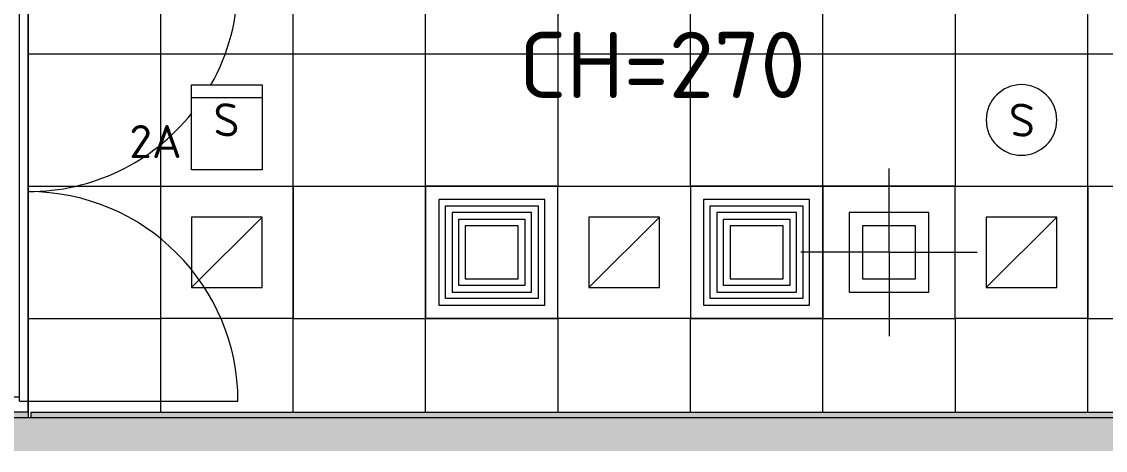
# Model space of a CAD drawing. Header units: centimetres. Extents: x -391356 to -382095, y -768 to 204275.
# Drawn here: x -384773.5 to -384282.5, y 203093.4 to 203287.7 of the extents above; entities that cross this region are included whole.
import ezdxf

# ---------------------------------------------------------------- set-up
doc = ezdxf.new("R2010")
doc.units = ezdxf.units.CM
for name, color, linetype, lineweight in [('一般標註', 7, 'Continuous', 5), ('天花板', 7, 'Continuous', 5), ('天花板標籤', 7, 'Continuous', 5), ('燈具', 7, 'Continuous', 5), ('空調風口', 7, 'Continuous', 5), ('線', 7, 'Continuous', 5), ('表面樣式', 7, 'Continuous', 5)]:
    doc.layers.add(name, color=color, linetype=linetype, lineweight=lineweight)
for name, color, linetype, lineweight, true_color in [('塗層 2 _5_-1', 7, 'Continuous', 5, 0xaaaaaa), ('建立開口', 9, 'Continuous', 5, 0x808080), ('牆-1', 7, 'Continuous', 5, 0xe4e4e4), ('結構 _1_-1', 7, 'Continuous', 9, 0xaaaaaa), ('門-2', 7, 'Continuous', 5, 0xd4d4d4), ('門-3', 7, 'Continuous', 5, 0xeaeaea)]:
    doc.layers.add(name, color=color, linetype=linetype, lineweight=lineweight, true_color=true_color)
doc.styles.add('ISOCPEUR', font='isocpeur.ttf', dxfattribs={"height": 15})
doc.styles.add('ISOCPEUR_2', font='isocpeur.ttf', dxfattribs={"height": 30})

# ---------------------------------------------------------------- blocks, each defined once
blk = doc.blocks.new('L5 方型T-bar遮罩燈 - L5 方型T-bar遮罩燈-2232849-二層天花平面圖')
at = {"layer": '燈具'}
for p, q in [((30, 30), (-30, 30)), ((-30, 30), (-30, -30)), ((30, -30), (30, 30)), ((-16, 16), (16, -16)), ((-16, -16), (-16, 16)), ((-16, 16), (16, 16)), ((16, 16), (16, -16)), ((16, -16), (-16, -16)), ((-30, -30), (30, -30))]:
    blk.add_line(p, q, dxfattribs=at)
blk = doc.blocks.new('通用門_雙開 - DW3_H230xW200-1533612-二層天花平面圖')
at = {"layer": '門-3'}
for p, q in [((-100, -6), (-100, 6)), ((-100, 6), (-95, 6)), ((-95, 6), (-95, 2)), ((95, 6), (-95, 6)), ((100, 6), (95, 6)), ((95, 2), (95, 6)), ((100, 6), (100, -6)), ((-95, 2), (-93, 2)), ((-93, 2), (-93, -6)), ((93, 2), (-93, 2)), ((93, -6), (93, 2)), ((95, 2), (93, 2)), ((-93, -6), (-100, -6)), ((-93, -6), (93, -6)), ((93, -6), (100, -6))]:
    blk.add_line(p, q, dxfattribs=at)
blk = doc.blocks.new('G_門扇_玻璃門 - 三彎把手-3780689-二層天花平面圖')
at = {"layer": '建立開口'}
blk.add_line((0, 1), (0, 96), dxfattribs=at)
for start, end in [(60.5892, 90), (360, 51.2473)]:
    blk.add_arc((0, 1), 95, start, end, dxfattribs=at)
blk = doc.blocks.new('G_門扇_玻璃門 - 三彎把手_鎖-3780690-二層天花平面圖')
at = {"layer": '建立開口'}
blk.add_line((0, -1), (0, -96), dxfattribs=at)
blk.add_arc((0, -1), 95, 270, 0, dxfattribs=at)
blk = doc.blocks.new('AC_明架方形出風口 - 出風口-4030380-二層天花平面圖')
at = {"layer": '空調風口'}
for p, q in [((-30, -30), (-30, 30)), ((-30, 30), (30, 30)), ((-30, -30), (-30, 30)), ((-30, 30), (30, 30)), ((-24, 24), (-24, -24)), ((24, 24), (-24, 24)), ((-21, -21), (-21, 21)), ((-21, 21), (21, 21)), ((21, 21), (21, -21)), ((24, -24), (24, 24)), ((-18, 18), (-18, -18)), ((18, 18), (-18, 18)), ((-15, -15), (-15, 15)), ((-15, 15), (15, 15)), ((15, 15), (15, -15)), ((18, -18), (18, 18)), ((-12, 12), (-12, -12)), ((12, 12), (-12, 12)), ((12, -12), (12, 12)), ((-12, -12), (12, -12)), ((-18, -18), (18, -18)), ((15, -15), (-15, -15)), ((-24, -24), (24, -24)), ((21, -21), (-21, -21)), ((30, -30), (-30, -30)), ((30, -30), (-30, -30))]:
    blk.add_line(p, q, dxfattribs=at)
blk = doc.blocks.new('AC_明架方形出風口 - 出風口-V112-二層天花平面圖')
at = {"layer": '空調風口'}
for p, q in [((-30, 30), (30, 30)), ((-30, 30), (30, 30)), ((30, 30), (30, -30)), ((30, 30), (30, -30)), ((-24, 24), (-24, -24)), ((24, 24), (-24, 24)), ((-21, -21), (-21, 21)), ((-21, 21), (21, 21)), ((21, 21), (21, -21)), ((24, -24), (24, 24)), ((-18, 18), (-18, -18)), ((18, 18), (-18, 18)), ((-15, -15), (-15, 15)), ((-15, 15), (15, 15)), ((15, 15), (15, -15)), ((18, -18), (18, 18)), ((-12, 12), (-12, -12)), ((12, 12), (-12, 12)), ((12, -12), (12, 12)), ((-12, -12), (12, -12)), ((-18, -18), (18, -18)), ((15, -15), (-15, -15)), ((-24, -24), (24, -24)), ((21, -21), (-21, -21)), ((30, -30), (-30, -30)), ((30, -30), (-30, -30))]:
    blk.add_line(p, q, dxfattribs=at)

msp = doc.modelspace()

# ---------------------------------------------------------------- hatches: boundary and pattern name
at = {"layer": '牆-1'}
h = msp.add_hatch(color=256, dxfattribs=at)
h.paths.add_polyline_path([(-384770.48, 203108.16), (-384770.48, 203110.66), (-384782.48, 203110.66), (-384782.48, 203108.16), (-384774.48, 203108.16)])
h.paths.add_polyline_path([(-384770.48, 203310.66), (-384770.48, 203941.16), (-384782.48, 203941.16), (-384782.48, 203310.66), (-384774.48, 203310.66)])
for points in [[(-384470.48, 203093.16), (-384147.48, 203093.16), (-384147.48, 203108.16), (-384782.48, 203108.16), (-384782.48, 203093.16), (-384530.48, 203093.16)], [(-384607.35, 203108.16), (-384147.48, 203108.16), (-384147.48, 203110.66), (-384769.23, 203110.66), (-384769.23, 203108.16), (-384704.16, 203108.16)]]:
    msp.add_hatch(color=256, dxfattribs=at).paths.add_polyline_path(points)
at = {"layer": '表面樣式'}
h = msp.add_hatch(dxfattribs=at)
h.set_pattern_fill('FP_26', color=256, style=0, pattern_type=2)
h.set_pattern_definition([(180, (-384530.485, 203693.16), (7e-15, 60), []), (90, (-384530.485, 203693.16), (60, -4e-15), [])])
h.paths.add_polyline_path([(-384769.23, 203108.16), (-384769.23, 203110.66), (-384149.98, 203110.66), (-384149.98, 203228.51), (-384172.48, 203228.51), (-384172.48, 203378.51), (-384147.48, 203378.51), (-384147.48, 203385.66), (-384149.98, 203385.66), (-384149.98, 203663.16), (-384259.98, 203663.2), (-384259.98, 203810.66), (-384149.98, 203810.66), (-384149.98, 203928.16), (-384689.48, 203928.08), (-384689.48, 203899.66), (-384767.98, 203899.66), (-384767.98, 203310.66), (-384770.48, 203310.66), (-384770.48, 203108.16)])
h.paths.add_polyline_path([(-384530.48, 203153.16), (-384590.48, 203153.16), (-384590.48, 203213.16), (-384410.48, 203213.16), (-384410.48, 203153.16), (-384470.48, 203153.16)])
h.paths.add_polyline_path([(-384693.34, 203153.16), (-384710.48, 203153.16), (-384710.48, 203213.16), (-384650.48, 203213.16), (-384650.48, 203153.16)])
h.paths.add_polyline_path([(-384319.98, 203153.16), (-384350.48, 203153.16), (-384350.48, 203213.16), (-384290.48, 203213.16), (-384290.48, 203153.16)])
h.paths.add_polyline_path([(-384696.48, 203220.51), (-384696.48, 203259.04), (-384664.48, 203259.04), (-384664.48, 203220.51)])
h.paths.add_polyline_path([(-384320.48, 203227.16), (-384321.32, 203227.19), (-384322.99, 203227.36), (-384325.83, 203228.08), (-384328.12, 203229.1), (-384329.89, 203230.22), (-384330.88, 203231), (-384332.65, 203232.77), (-384333.9, 203234.45), (-384334.8, 203236.05), (-384335.27, 203237.04), (-384335.83, 203238.62), (-384336.35, 203241.07), (-384336.48, 203243.58), (-384336.22, 203246.08), (-384335.83, 203247.71), (-384335.27, 203249.29), (-384333.9, 203251.88), (-384332.65, 203253.55), (-384332.09, 203254.18), (-384329.89, 203256.11), (-384327.75, 203257.42), (-384325.83, 203258.25), (-384324.63, 203258.62), (-384322.99, 203258.97), (-384320.48, 203259.16), (-384319.65, 203259.14), (-384316.92, 203258.74), (-384315.14, 203258.25), (-384312.85, 203257.22), (-384311.08, 203256.11), (-384310.09, 203255.33), (-384308.32, 203253.55), (-384307.07, 203251.88), (-384306.42, 203250.8), (-384305.7, 203249.29), (-384305.14, 203247.71), (-384304.62, 203245.25), (-384304.49, 203242.74), (-384304.75, 203240.25), (-384305.14, 203238.62), (-384305.7, 203237.04), (-384307.07, 203234.45), (-384308.32, 203232.77), (-384308.88, 203232.15), (-384311.08, 203230.22), (-384313.22, 203228.91), (-384315.14, 203228.08), (-384316.92, 203227.59), (-384317.98, 203227.36), (-384319.65, 203227.19)])
h.paths.add_polyline_path([(-384710.48, 203393.16), (-384710.48, 203453.16), (-384650.48, 203453.16), (-384650.48, 203393.16)])
h.paths.add_polyline_path([(-384350.48, 203393.16), (-384350.48, 203453.16), (-384290.48, 203453.16), (-384290.48, 203393.16), (-384327.31, 203393.16)])
h.paths.add_polyline_path([(-384410.48, 203393.16), (-384590.48, 203393.16), (-384590.48, 203453.16), (-384410.48, 203453.16)])
h.paths.add_polyline_path([(-384675.38, 203580.51), (-384696.48, 203580.51), (-384696.48, 203619.04), (-384664.48, 203619.04), (-384664.48, 203580.51)])
h.paths.add_polyline_path([(-384320.48, 203587.16), (-384321.32, 203587.19), (-384322.99, 203587.36), (-384325.83, 203588.08), (-384328.12, 203589.1), (-384329.89, 203590.22), (-384330.88, 203591), (-384332.65, 203592.77), (-384333.9, 203594.45), (-384334.55, 203595.53), (-384335.27, 203597.04), (-384335.83, 203598.62), (-384336.35, 203601.07), (-384336.48, 203603.58), (-384336.22, 203606.08), (-384335.83, 203607.71), (-384335.27, 203609.29), (-384333.9, 203611.88), (-384332.65, 203613.55), (-384332.09, 203614.18), (-384329.89, 203616.11), (-384327.75, 203617.42), (-384325.83, 203618.25), (-384324.63, 203618.62), (-384322.99, 203618.97), (-384320.48, 203619.16), (-384319.65, 203619.14), (-384316.92, 203618.74), (-384315.14, 203618.25), (-384312.85, 203617.22), (-384311.08, 203616.11), (-384310.09, 203615.33), (-384308.32, 203613.55), (-384307.07, 203611.88), (-384305.99, 203609.9), (-384305.7, 203609.29), (-384305.06, 203607.36), (-384304.62, 203605.25), (-384304.49, 203602.74), (-384304.75, 203600.25), (-384305.14, 203598.62), (-384305.7, 203597.04), (-384307.07, 203594.45), (-384308.32, 203592.77), (-384308.88, 203592.15), (-384311.08, 203590.22), (-384313.22, 203588.91), (-384315.14, 203588.08), (-384316.92, 203587.59), (-384317.98, 203587.36), (-384319.65, 203587.19)])
h.paths.add_polyline_path([(-384290.48, 203633.16), (-384350.48, 203633.16), (-384350.48, 203693.16), (-384290.48, 203693.16), (-384290.48, 203638.31)])
h.paths.add_polyline_path([(-384710.48, 203633.16), (-384710.48, 203693.16), (-384650.48, 203693.16), (-384650.48, 203633.16), (-384704.16, 203633.16)])
h.paths.add_polyline_path([(-384413.73, 203633.16), (-384590.48, 203633.16), (-384590.48, 203693.16), (-384410.48, 203693.16), (-384410.48, 203633.16)])
h.paths.add_polyline_path([(-384710.48, 203813.16), (-384710.48, 203873.16), (-384650.48, 203873.16), (-384650.48, 203813.16)])
h.paths.add_polyline_path([(-384470.48, 203813.16), (-384530.48, 203813.16), (-384530.48, 203873.16), (-384470.48, 203873.16), (-384470.48, 203823.96)])
h.paths.add_polyline_path([(-384350.48, 203813.16), (-384350.48, 203873.16), (-384290.48, 203873.16), (-384290.48, 203813.16)])
h.paths.add_polyline_path([(-384701.98, 203912.16), (-384701.98, 203941.16), (-384770.48, 203941.16), (-384770.48, 203912.16), (-384704.16, 203912.16)])

# ---------------------------------------------------------------- linework, layer by layer
at = {"layer": '一般標註'}
for p, q in [((-384696.48, 203243.16), (-384696.48, 203259.04)), ((-384696.48, 203259.04), (-384664.48, 203259.04)), ((-384664.48, 203259.04), (-384664.48, 203243.16)), ((-384664.48, 203253.16), (-384696.48, 203253.16)), ((-384696.48, 203220.51), (-384696.48, 203243.16)), ((-384664.48, 203243.16), (-384664.48, 203220.51)), ((-384664.48, 203220.51), (-384696.48, 203220.51))]:
    msp.add_line(p, q, dxfattribs=at)
for start, end in [(0, 180), (180, 0)]:
    msp.add_arc((-384320.48, 203243.16), 16, start, end, dxfattribs=at)
at = {"layer": '塗層 2 _5_-1'}
msp.add_line((-384770.48, 203110.66), (-384770.48, 203108.16), dxfattribs=at)
at = {"layer": '天花板'}
for p, q in [((-384530.48, 203213.16), (-384590.48, 203213.16)), ((-384590.48, 203213.16), (-384590.48, 203153.16)), ((-384410.48, 203213.16), (-384470.48, 203213.16)), ((-384410.48, 203153.16), (-384410.48, 203213.16)), ((-384590.48, 203153.16), (-384530.48, 203153.16)), ((-384470.48, 203153.16), (-384410.48, 203153.16))]:
    msp.add_line(p, q, dxfattribs=at)
at = {"layer": '結構 _1_-1'}
for p, q in [((-384147.48, 203108.16), (-384782.48, 203108.16)), ((-384769.23, 203108.16), (-384769.23, 203110.66)), ((-384769.23, 203110.66), (-384149.98, 203110.66))]:
    msp.add_line(p, q, dxfattribs=at)
at = {"layer": '線'}
for p, q in [((-384380.48, 203183.16), (-384380.48, 203221.16)), ((-384410.48, 203213.16), (-384410.48, 203153.16)), ((-384350.48, 203213.16), (-384410.48, 203213.16)), ((-384350.48, 203153.16), (-384350.48, 203213.16)), ((-384398.48, 203201.16), (-384398.48, 203165.16)), ((-384362.48, 203201.16), (-384398.48, 203201.16)), ((-384362.48, 203165.16), (-384362.48, 203201.16)), ((-384392.48, 203195.16), (-384392.48, 203171.16)), ((-384368.48, 203195.16), (-384392.48, 203195.16)), ((-384368.48, 203171.16), (-384368.48, 203195.16)), ((-384380.48, 203183.16), (-384420.48, 203183.16)), ((-384380.48, 203183.16), (-384380.48, 203145.16)), ((-384380.48, 203183.16), (-384340.48, 203183.16)), ((-384392.48, 203171.16), (-384368.48, 203171.16)), ((-384398.48, 203165.16), (-384362.48, 203165.16)), ((-384410.48, 203153.16), (-384350.48, 203153.16))]:
    msp.add_line(p, q, dxfattribs=at)

# ---------------------------------------------------------------- block references
at = {"layer": '燈具', "extrusion": (0, 0, -1), "rotation": 180}
for p in [(384680.48, 203183.16), (384500.48, 203183.16), (384320.48, 203183.16)]:
    msp.add_blockref('L5 方型T-bar遮罩燈 - L5 方型T-bar遮罩燈-2232849-二層天花平面圖', p, dxfattribs=at)
at = {"layer": '空調風口'}
for name, p in [('AC_明架方形出風口 - 出風口-4030380-二層天花平面圖', (-384560.48, 203183.16)), ('AC_明架方形出風口 - 出風口-V112-二層天花平面圖', (-384440.48, 203183.16))]:
    msp.add_blockref(name, p, dxfattribs=at)
at = {"layer": '門-2'}
for name, p, rotation in [('G_門扇_玻璃門 - 三彎把手-3780689-二層天花平面圖', (-384771.48, 203305.66), 270), ('G_門扇_玻璃門 - 三彎把手_鎖-3780690-二層天花平面圖', (-384771.48, 203115.66), 90)]:
    msp.add_blockref(name, p, dxfattribs=dict(at, rotation=rotation))
at = {"layer": '門-3', "rotation": 270}
msp.add_blockref('通用門_雙開 - DW3_H230xW200-1533612-二層天花平面圖', (-384776.48, 203210.66), dxfattribs=at)

# ---------------------------------------------------------------- texts
at = {"layer": '一般標註', "char_height": 15, "attachment_point": 1, "style": 'ISOCPEUR'}
for s, insert, width in [('\\fISOCPEUR|b0|i0|c136|p34|;S', (-384686.6, 203250.71), 14.4304), ('2A', (-384724.71, 203240.88), 28.8607)]:
    msp.add_mtext(s, dxfattribs=dict(at, insert=insert, width=width))
at = {"layer": '一般標註', "insert": (-384314.37, 203235.62), "char_height": 15, "width": 14.4304, "attachment_point": 1, "rotation": 180, "style": 'ISOCPEUR'}
msp.add_mtext('\\fISOCPEUR|b0|i0|c136|p34|;S', dxfattribs=at)
at = {"layer": '天花板標籤', "insert": (-384548.2, 203283.13), "char_height": 30, "width": 153.1223, "attachment_point": 1, "style": 'ISOCPEUR_2'}
msp.add_mtext('CH=270', dxfattribs=at)

doc.saveas('drawing.dxf')
